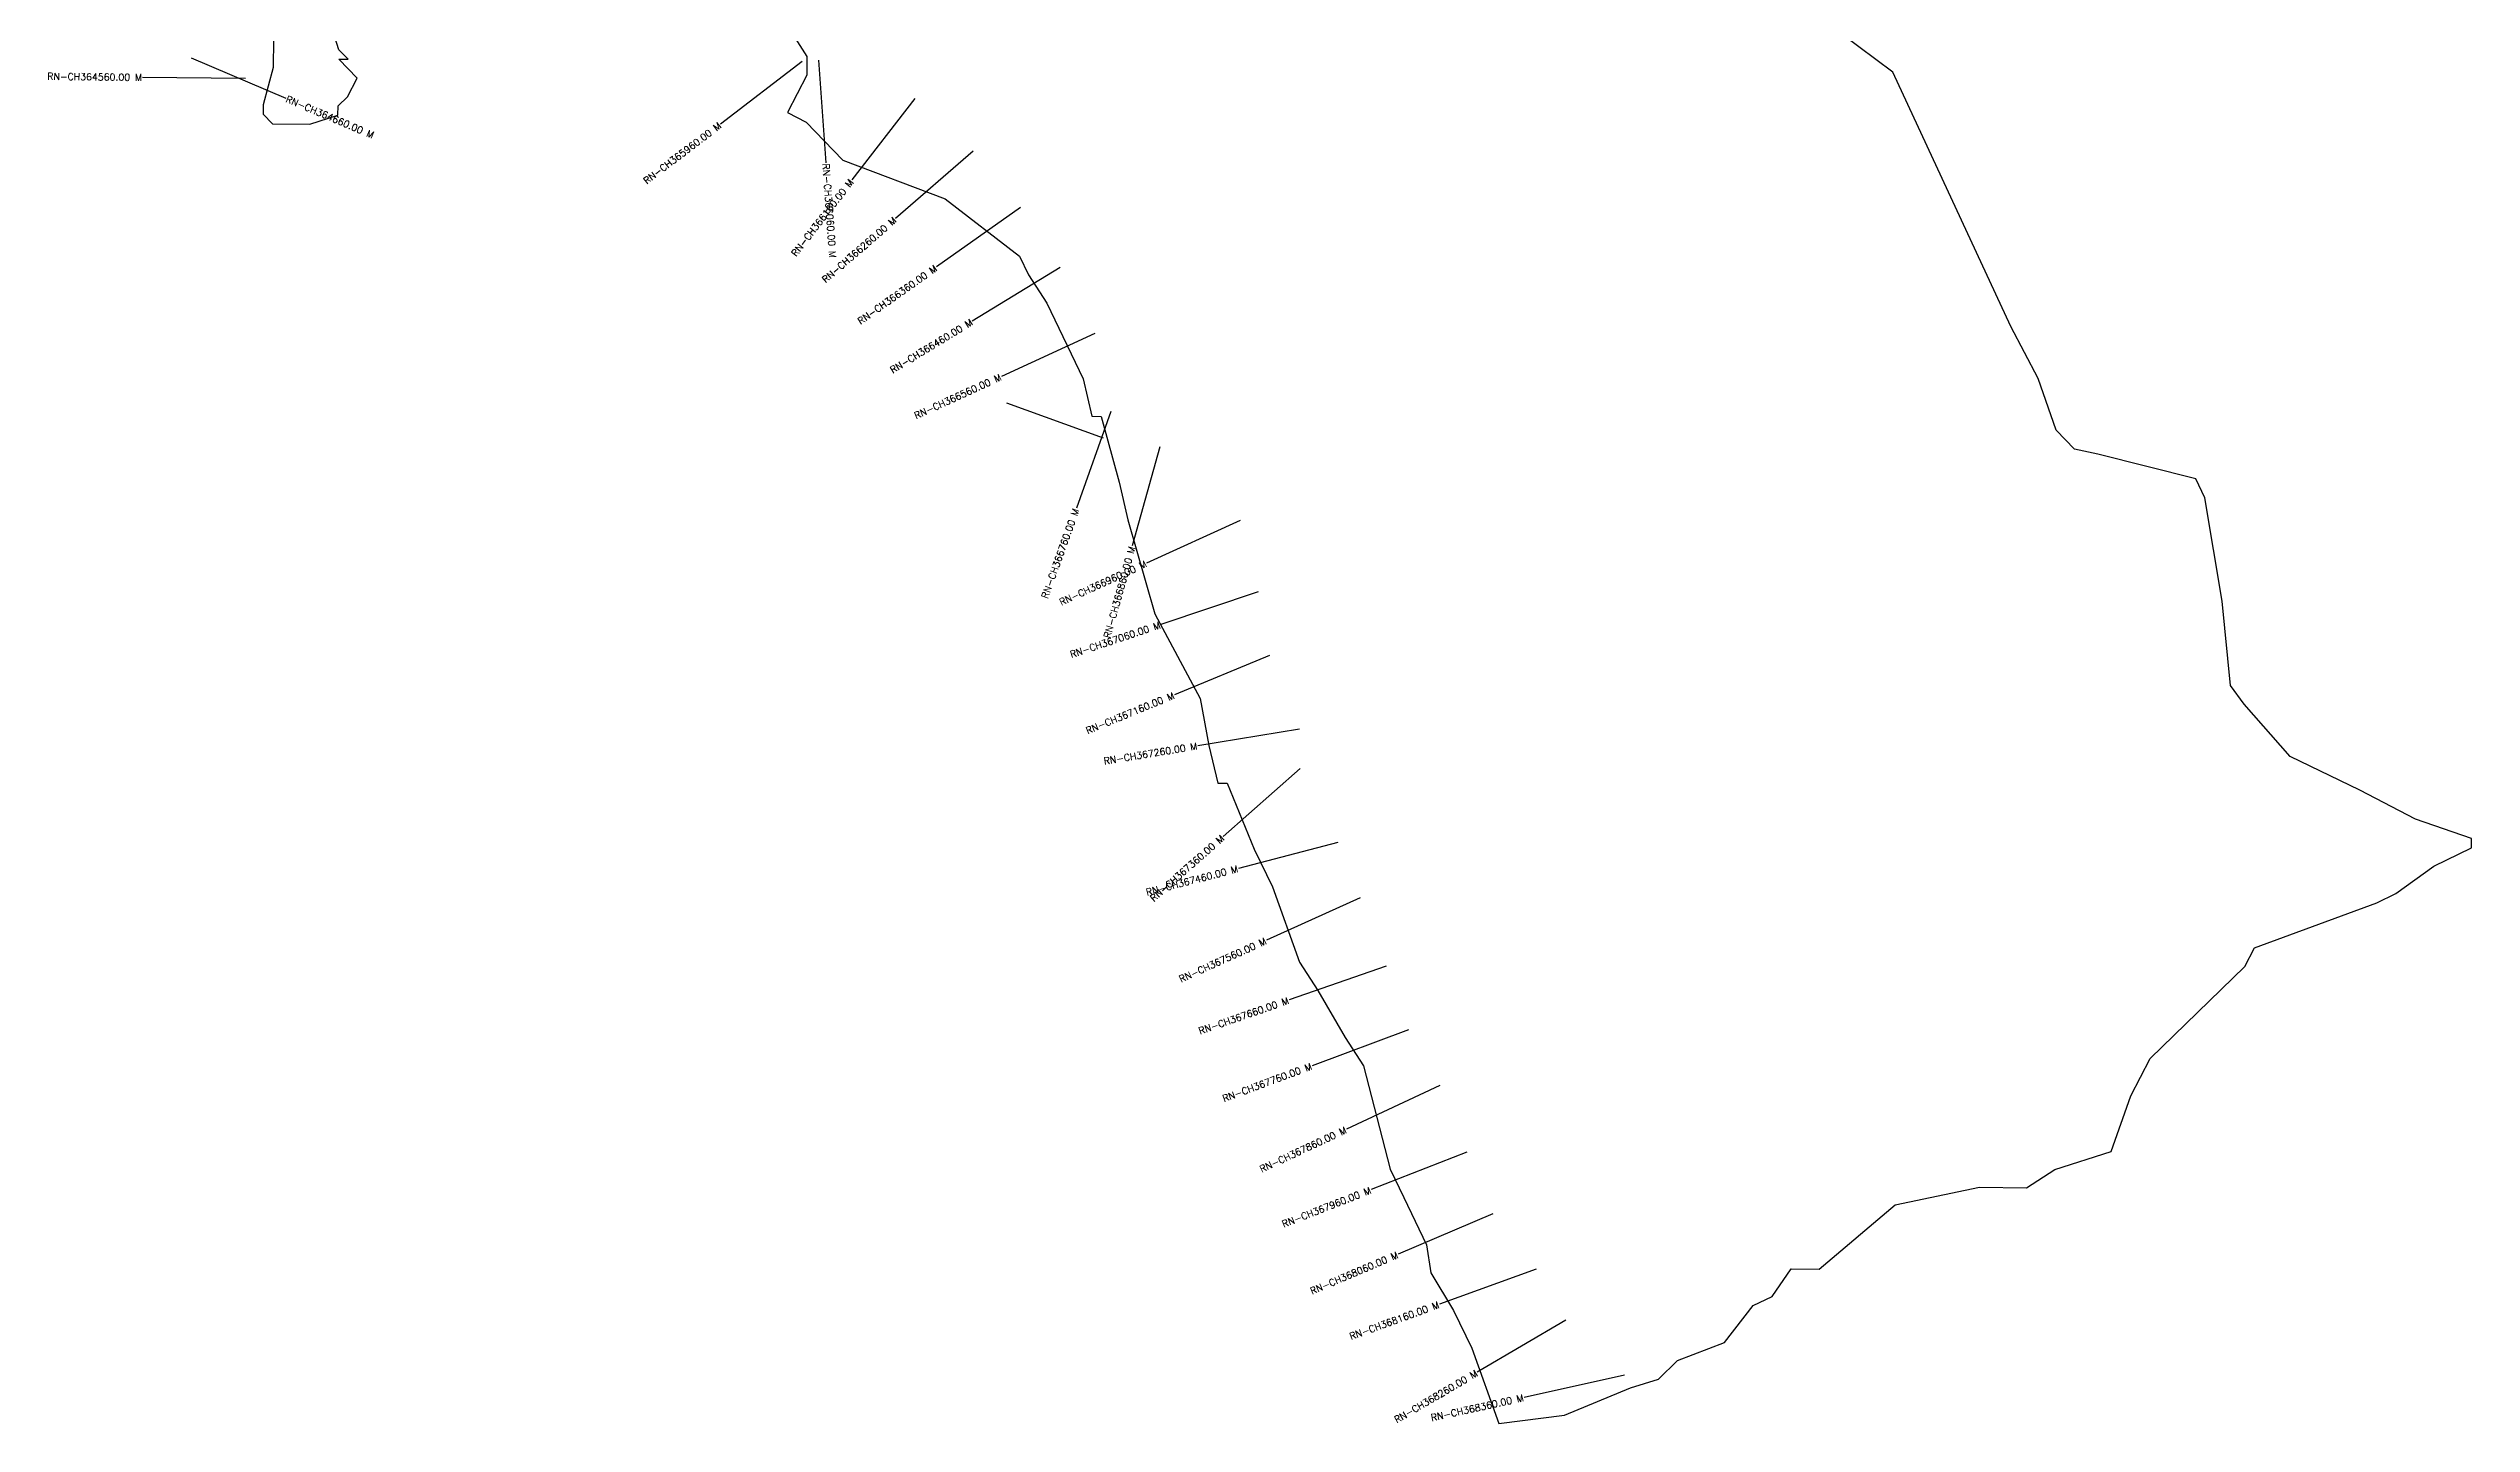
# Model space of a CAD drawing. Header units: metres. Extents: x 297222 to 300755, y 1968092 to 1972634.
# Drawn here: x 297222 to 300755, y 1968092 to 1970098 of the extents above; entities that cross this region are included whole.
import ezdxf
from ezdxf.enums import TextEntityAlignment as Align

# ---------------------------------------------------------------- set-up
doc = ezdxf.new("R2010")
doc.units = ezdxf.units.M
doc.header["$MEASUREMENT"] = 0
for name, color, linetype in [('CS', 134, 'Continuous'), ('CSMark', 6, 'Continuous'), ('VILLAGE BOUNDRY', 10, 'Continuous')]:
    doc.layers.add(name, color=color, linetype=linetype)
doc.styles.get("Standard").update_dxf_attribs({"font": 'simplex.shx'})

msp = doc.modelspace()

# ---------------------------------------------------------------- linework, layer by layer
at = {"layer": 'CS'}
for p, q in [((297429.8, 1970084.2), (297567.7, 1970025.3)), ((297429.8, 1970084.2), (297567.7, 1970025.3)), ((298320.8, 1970078.5), (298201.6, 1969987.5)), ((298320.8, 1970078.5), (298201.6, 1969987.5)), ((298344.3, 1970080.5), (298355.2, 1969930.9)), ((298344.3, 1970080.5), (298355.2, 1969930.9)), ((297508.9, 1970053.8), (297358.9, 1970055.5)), ((297508.9, 1970053.8), (297358.9, 1970055.5)), ((298485, 1970024.7), (298393.1, 1969906.2)), ((298485, 1970024.7), (298393.1, 1969906.2)), ((298570.1, 1969948.1), (298456.7, 1969849.8)), ((298570.1, 1969948.1), (298456.7, 1969849.8)), ((298638.9, 1969865.8), (298516.5, 1969779)), ((298638.9, 1969865.8), (298516.5, 1969779)), ((298696.9, 1969778.1), (298568.8, 1969700)), ((298696.9, 1969778.1), (298568.8, 1969700)), ((298747.5, 1969682), (298611.2, 1969619.4)), ((298747.5, 1969682), (298611.2, 1969619.4)), ((298759.9, 1969529.4), (298618.9, 1969580.5)), ((298759.9, 1969529.4), (298618.9, 1969580.5)), ((298770.9, 1969568.3), (298720.6, 1969427)), ((298770.9, 1969568.3), (298720.6, 1969427)), ((298842, 1969516.6), (298802.1, 1969372)), ((298842, 1969516.6), (298802.1, 1969372)), ((298959.5, 1969409.2), (298823, 1969347)), ((298959.5, 1969409.2), (298823, 1969347)), ((298985.7, 1969305.1), (298843.5, 1969257.5)), ((298985.7, 1969305.1), (298843.5, 1969257.5)), ((299002.3, 1969212.1), (298863.6, 1969154.9)), ((299002.3, 1969212.1), (298863.6, 1969154.9)), ((299045.8, 1969104.6), (298897.7, 1969080.4)), ((299045.8, 1969104.6), (298897.7, 1969080.4)), ((299047, 1969047.5), (298934.5, 1968948.2)), ((299047, 1969047.5), (298934.5, 1968948.2)), ((299102, 1968939.6), (298956.9, 1968901.7)), ((299102, 1968939.6), (298956.9, 1968901.7)), ((299134.3, 1968858.7), (298997.7, 1968796.8)), ((299134.3, 1968858.7), (298997.7, 1968796.8)), ((299172.3, 1968758.9), (299030.6, 1968709.7)), ((299172.3, 1968758.9), (299030.6, 1968709.7)), ((299205, 1968666.1), (299064.4, 1968613.8)), ((299205, 1968666.1), (299064.4, 1968613.8)), ((299250.4, 1968584.7), (299114.5, 1968521.1)), ((299250.4, 1968584.7), (299114.5, 1968521.1)), ((299290.1, 1968487.7), (299150.4, 1968433)), ((299290.1, 1968487.7), (299150.4, 1968433)), ((299328, 1968397.5), (299190, 1968338.8)), ((299328, 1968397.5), (299190, 1968338.8)), ((299391, 1968317.2), (299250, 1968265.9)), ((299391, 1968317.2), (299250, 1968265.9)), ((299434.4, 1968242.8), (299305.1, 1968166.7)), ((299434.4, 1968242.8), (299305.1, 1968166.7)), ((299520, 1968162.2), (299373.5, 1968129.9)), ((299520, 1968162.2), (299373.5, 1968129.9))]:
    msp.add_line(p, q, dxfattribs=at)
at = {"layer": 'VILLAGE BOUNDRY'}
for points in [[(297549.8, 1970110.9), (297549.2, 1970069.9), (297534.8, 1970015.5), (297534.6, 1970001.8), (297548.1, 1969988), (297602.6, 1969987.2), (297643.8, 1970000.3), (297644, 1970013.9), (297657.8, 1970027.4), (297671.9, 1970054.5), (297645, 1970082.2), (297658.6, 1970082), (297645.2, 1970095.8), (297632.1, 1970137)], [(297549.8, 1970110.9), (297549.2, 1970069.9), (297534.8, 1970015.5), (297534.6, 1970001.8), (297548.1, 1969988), (297602.6, 1969987.2), (297643.8, 1970000.3), (297644, 1970013.9), (297657.8, 1970027.4), (297671.9, 1970054.5), (297645, 1970082.2), (297658.6, 1970082), (297645.2, 1970095.8), (297632.1, 1970137)], [(298301, 1970127.3), (298327.7, 1970086), (298327.3, 1970058.7), (298299.2, 1970004.5), (298326.3, 1969990.4), (298366.6, 1969948.9), (298380.1, 1969935), (298529.4, 1969878.3), (298637.5, 1969794.8), (298650.7, 1969767.3), (298677.4, 1969726), (298730.5, 1969616), (298743.3, 1969561.2), (298756.9, 1969561), (298782.9, 1969465), (298795.8, 1969410.2), (298834.7, 1969273.2), (298901.2, 1969149.3), (298913.9, 1969080.9), (298926.7, 1969026.1), (298940.4, 1969025.9), (298980, 1968929.8), (299006.4, 1968874.7), (299045.8, 1968765), (299072.5, 1968723.6), (299112.5, 1968654.8), (299139.2, 1968613.4), (299178, 1968462.7), (299197.9, 1968421.5), (299231, 1968352.7), (299237.3, 1968311.7), (299270.6, 1968256.6), (299297.1, 1968201.6), (299336.5, 1968091.8), (299432.2, 1968104), (299528.4, 1968143.7), (299569.5, 1968156.7), (299597.2, 1968183.6), (299665.8, 1968209.9), (299707.6, 1968263.9), (299735.1, 1968277.2), (299763, 1968317.7), (299803.9, 1968317.1), (299914.5, 1968411.1), (300037.7, 1968436.7), (300106, 1968435.7), (300147.3, 1968462.4), (300229.6, 1968488.5), (300258.1, 1968570), (300286.2, 1968624.2), (300424.6, 1968758.7), (300438.7, 1968785.8), (300617.1, 1968851.5), (300644.6, 1968864.8), (300699.8, 1968905), (300754.8, 1968931.4), (300755, 1968945.1), (300673.5, 1968973.6), (300592.2, 1969015.7), (300490.5, 1969065), (300423.3, 1969141), (300403.3, 1969168.6), (300391.4, 1969291.7), (300366.3, 1969442.2), (300353, 1969469.7), (300210.1, 1969505.9), (300176.1, 1969513.2), (300149.2, 1969540.9), (300123, 1969616.4), (300083.2, 1969692), (299911, 1970063.1), (299836.7, 1970118.8)], [(298301, 1970127.3), (298327.7, 1970086), (298327.3, 1970058.7), (298299.2, 1970004.5), (298326.3, 1969990.4), (298366.6, 1969948.9), (298380.1, 1969935), (298529.4, 1969878.3), (298637.5, 1969794.8), (298650.7, 1969767.3), (298677.4, 1969726), (298730.5, 1969616), (298743.3, 1969561.2), (298756.9, 1969561), (298782.9, 1969465), (298795.8, 1969410.2), (298834.7, 1969273.2), (298901.2, 1969149.3), (298913.9, 1969080.9), (298926.7, 1969026.1), (298940.4, 1969025.9), (298980, 1968929.8), (299006.4, 1968874.7), (299045.8, 1968765), (299072.5, 1968723.6), (299112.5, 1968654.8), (299139.2, 1968613.4), (299178, 1968462.7), (299197.9, 1968421.5), (299231, 1968352.7), (299237.3, 1968311.7), (299270.6, 1968256.6), (299297.1, 1968201.6), (299336.5, 1968091.8), (299432.2, 1968104), (299528.4, 1968143.7), (299569.5, 1968156.7), (299597.2, 1968183.6), (299665.8, 1968209.9), (299707.6, 1968263.9), (299735.1, 1968277.2), (299763, 1968317.7), (299803.9, 1968317.1), (299914.5, 1968411.1), (300037.7, 1968436.7), (300106, 1968435.7), (300147.3, 1968462.4), (300229.6, 1968488.5), (300258.1, 1968570), (300286.2, 1968624.2), (300424.6, 1968758.7), (300438.7, 1968785.8), (300617.1, 1968851.5), (300644.6, 1968864.8), (300699.8, 1968905), (300754.8, 1968931.4), (300755, 1968945.1), (300673.5, 1968973.6), (300592.2, 1969015.7), (300490.5, 1969065), (300423.3, 1969141), (300403.3, 1969168.6), (300391.4, 1969291.7), (300366.3, 1969442.2), (300353, 1969469.7), (300210.1, 1969505.9), (300176.1, 1969513.2), (300149.2, 1969540.9), (300123, 1969616.4), (300083.2, 1969692), (299911, 1970063.1), (299836.7, 1970118.8)]]:
    msp.add_lwpolyline(points, dxfattribs=at)

# ---------------------------------------------------------------- texts
at = {"layer": 'CSMark'}
for s, rotation, p in [('RN-CH364560.00 M', 359.3643, (297357.9, 1970055.5)), ('RN-CH364560.00 M', 359.3643, (297357.9, 1970055.5)), ('RN-CH365960.00 M', 37.3302, (298200.8, 1969986.9)), ('RN-CH365960.00 M', 37.3302, (298200.8, 1969986.9)), ('RN-CH366160.00 M', 52.2201, (298392.5, 1969905.4)), ('RN-CH366160.00 M', 52.2201, (298392.5, 1969905.4)), ('RN-CH366260.00 M', 40.915, (298456, 1969849.2)), ('RN-CH366260.00 M', 40.915, (298456, 1969849.2)), ('RN-CH366360.00 M', 35.3336, (298515.7, 1969778.5)), ('RN-CH366360.00 M', 35.3336, (298515.7, 1969778.5)), ('RN-CH366460.00 M', 31.4058, (298568, 1969699.5)), ('RN-CH366460.00 M', 31.4058, (298568, 1969699.5)), ('RN-CH366560.00 M', 24.6749, (298610.3, 1969619)), ('RN-CH366560.00 M', 24.6749, (298610.3, 1969619)), ('RN-CH366760.00 M', 70.3995, (298720.2, 1969426)), ('RN-CH366760.00 M', 70.3995, (298720.2, 1969426)), ('RN-CH366860.00 M', 74.5635, (298801.8, 1969371)), ('RN-CH366860.00 M', 74.5635, (298801.8, 1969371)), ('RN-CH366960.00 M', 24.5207, (298822.1, 1969346.6)), ('RN-CH366960.00 M', 24.5207, (298822.1, 1969346.6)), ('RN-CH367060.00 M', 18.5228, (298842.6, 1969257.1)), ('RN-CH367060.00 M', 18.5228, (298842.6, 1969257.1)), ('RN-CH367160.00 M', 22.3927, (298862.6, 1969154.5)), ('RN-CH367160.00 M', 22.3927, (298862.6, 1969154.5)), ('RN-CH367260.00 M', 9.2831, (298896.7, 1969080.3)), ('RN-CH367260.00 M', 9.2831, (298896.7, 1969080.3)), ('RN-CH367360.00 M', 41.4217, (298933.8, 1968947.5)), ('RN-CH367360.00 M', 41.4217, (298933.8, 1968947.5)), ('RN-CH367460.00 M', 14.642, (298955.9, 1968901.4)), ('RN-CH367460.00 M', 14.642, (298955.9, 1968901.4)), ('RN-CH367560.00 M', 24.3855, (298996.7, 1968796.4)), ('RN-CH367560.00 M', 24.3855, (298996.7, 1968796.4)), ('RN-CH367660.00 M', 19.1507, (299029.7, 1968709.3)), ('RN-CH367660.00 M', 19.1507, (299029.7, 1968709.3)), ('RN-CH367760.00 M', 20.4016, (299063.5, 1968613.5)), ('RN-CH367760.00 M', 20.4016, (299063.5, 1968613.5)), ('RN-CH367860.00 M', 25.0598, (299113.6, 1968520.7)), ('RN-CH367860.00 M', 25.0598, (299113.6, 1968520.7)), ('RN-CH367960.00 M', 21.4093, (299149.5, 1968432.6)), ('RN-CH367960.00 M', 21.4093, (299149.5, 1968432.6)), ('RN-CH368060.00 M', 23.0594, (299189.1, 1968338.4)), ('RN-CH368060.00 M', 23.0594, (299189.1, 1968338.4)), ('RN-CH368160.00 M', 19.9763, (299249.1, 1968265.6)), ('RN-CH368160.00 M', 19.9763, (299249.1, 1968265.6)), ('RN-CH368260.00 M', 30.4747, (299304.2, 1968166.2)), ('RN-CH368260.00 M', 30.4747, (299304.2, 1968166.2)), ('RN-CH368360.00 M', 12.4141, (299372.5, 1968129.7)), ('RN-CH368360.00 M', 12.4141, (299372.5, 1968129.7))]:
    msp.add_text(s, height=10, rotation=rotation, dxfattribs=at).set_placement(p, align=Align.MIDDLE_RIGHT)
for s, rotation, p in [('RN-CH364660.00 M', 336.8699, (297568.6, 1970024.9)), ('RN-CH364660.00 M', 336.8699, (297568.6, 1970024.9)), ('RN-CH366060.00 M', 274.1921, (298355.3, 1969929.9)), ('RN-CH366060.00 M', 274.1921, (298355.3, 1969929.9))]:
    msp.add_text(s, height=10, rotation=rotation, dxfattribs=at).set_placement(p, align=Align.MIDDLE_LEFT)

doc.saveas('drawing.dxf')
